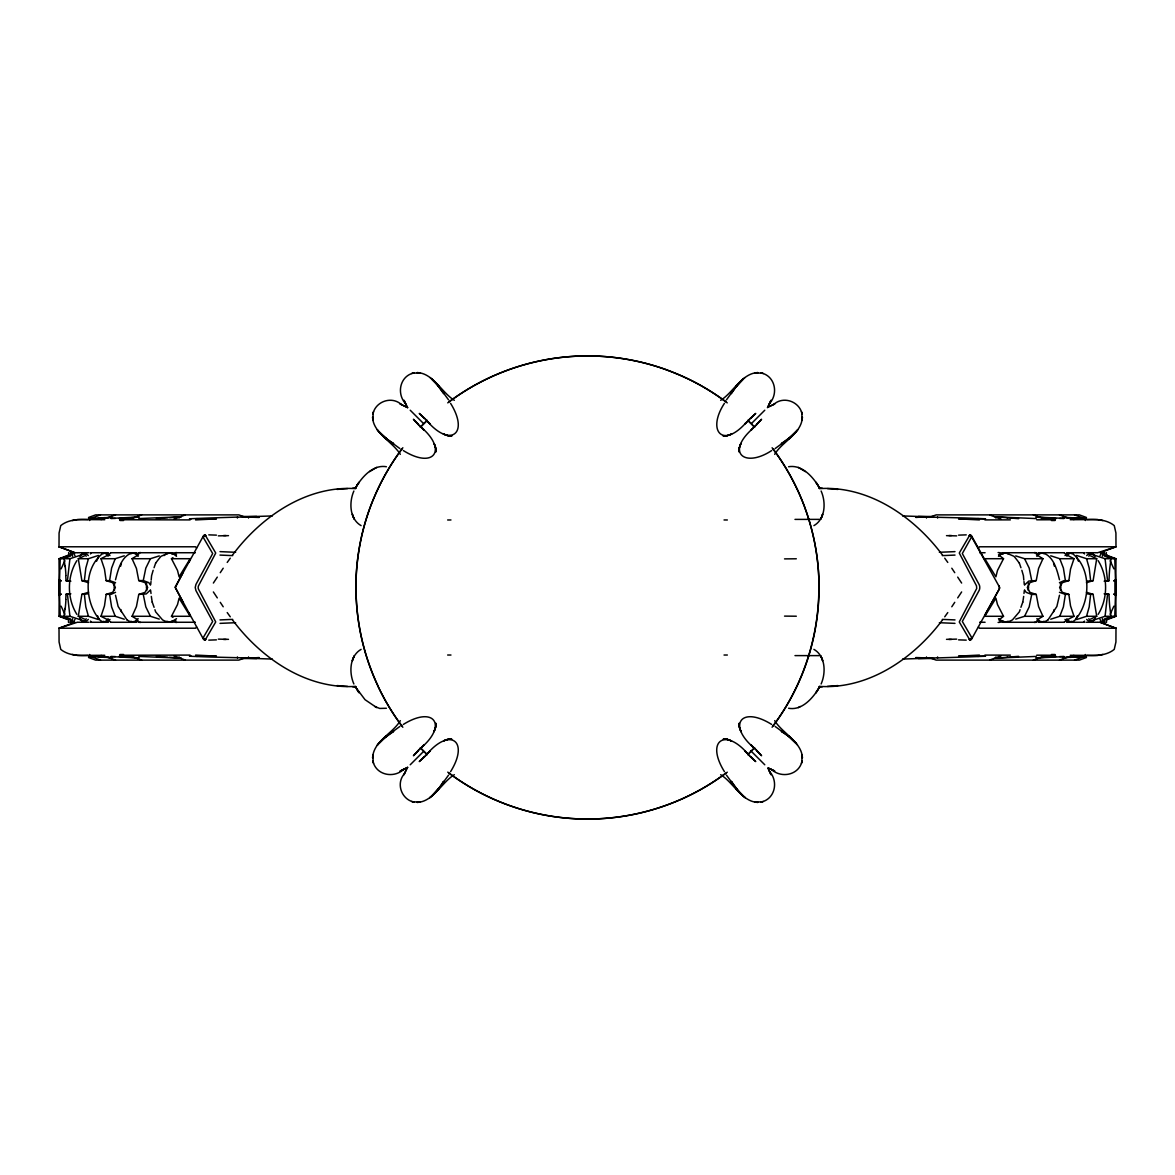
<?xml version="1.0" encoding="UTF-8"?>
<svg xmlns="http://www.w3.org/2000/svg" width="1175" height="1175" viewBox="0 0 1175 1175"><rect width="100%" height="100%" fill="white"/><g stroke="black" fill="none" stroke-linecap="round" stroke-linejoin="round"><path stroke-width="1.5" d="M179.188 656.987L179.188 657.927L174.546 657.927L138.782 656.428M248.571 517.881L248.571 517.088L259.146 517.455M995.812 518.013L995.812 517.073L1000.454 517.073L1036.218 518.572M1114.928 595.24L1114.928 579.774M1116.25 595.328L1116.25 579.672M174.546 517.999L174.546 517.073L179.188 517.073L179.188 518.013M915.854 657.545L926.429 657.912L926.429 657.119M995.812 656.987L995.812 657.927L1000.454 657.927L1000.454 657.001M66.241 619.005L59.014 616.288L59.176 594.256L60.924 594.139M1106.542 555.173L1115.986 558.712L1115.824 580.744L1114.076 580.861M237.409 518.043L237.423 517.088L248.571 517.088M926.429 657.912L937.577 657.912L937.591 656.957M61.203 580.861L59.484 580.744L60.233 558.712L68.752 555.643M1113.797 594.139L1115.516 594.256L1114.767 616.288L1106.248 619.357M248.351 517.587L248.38 516.736L272.35 515.942M902.65 659.058L926.62 658.264L926.649 657.413M65.785 599.265L65.991 594.3L69.501 593.801M1105.499 581.199L1109.009 580.7L1109.215 575.735A35.647 4.773 -89.7 0 1 1109.699 568.803L1110.992 558.712L1104.382 555.995M248.351 657.413L248.38 658.264L259.146 657.545M915.854 517.455L926.62 516.736L926.649 517.587M146.64 583.035L146.434 587.5A26.746 23.897 74 0 1 146.728 590.482M65.785 575.735L65.991 580.7L67.43 580.7L69.927 558.712L85.54 553.557M1104.382 619.005L1110.992 616.288L1109.699 606.197A35.647 4.773 89.7 0 1 1109.215 599.265L1109.009 594.3L1107.57 594.3L1105.073 616.288L1089.46 621.443M88.566 592.273L81.883 594.344L78.284 616.288L84.438 619.107M1086.434 582.727L1093.117 580.656L1096.716 558.712L1090.562 555.893M68.282 555.922L68.385 554.732M84.438 555.893L78.284 558.712L81.883 580.656L84.365 580.656L85.804 568.098L88.448 558.712L98.406 555.452M1090.562 619.107L1096.716 616.288L1093.117 594.344L1090.635 594.344L1089.196 606.902L1086.552 616.288L1076.594 619.548M1106.703 619.078L1106.424 622.353M1023.675 596.386L1022.808 602.085M106.426 555.893L101.006 558.712L104.472 569.082L106.132 580.612L112.653 582.683L115.4 587.5L112.653 592.317L106.132 594.388L104.472 605.918L101.006 616.288L106.426 619.107M1068.574 619.107L1073.994 616.288L1070.528 605.918L1068.868 594.388L1062.347 592.317L1059.586 587.5L1062.347 582.683L1068.868 580.612L1070.528 569.082L1073.994 558.712L1068.574 555.893M65.11 608.327L64.008 616.288L70.617 619.005M106.132 580.612L109.613 580.612L111.596 568.098L115.223 558.712L124.271 555.804M1068.868 594.388L1065.387 594.388L1063.404 606.902L1059.777 616.288L1050.729 619.196M1023.983 593.463L1024.35 590.482M136.976 555.658L132.07 558.712L136.432 568.421L138.768 580.567L143.262 580.567L145.817 568.098L150.429 558.712L159.271 555.907M1038.024 619.342L1042.93 616.288L1038.568 606.579L1036.233 594.433L1031.723 594.433L1029.183 606.902L1024.571 616.288L1015.729 619.093M138.768 580.567L145.039 582.638L147.712 587.5L145.039 592.362L138.768 594.433L136.432 606.579L132.07 616.288L136.976 619.342M1036.233 594.433L1029.961 592.362L1027.288 587.5L1029.961 582.638L1036.233 580.567L1038.568 568.421L1042.93 558.712L1038.024 555.658M101.197 519.614L101.432 518.351L107.366 517.734M1067.634 657.266L1073.568 656.649L1073.803 655.386M1095.291 617.316L1094.395 619.871A26.746 1.102 -51.3 0 1 1092.133 621.928A26.672 7.579 -49.4 0 1 1089.445 619.871L1088.843 618.696M401.233 404.391C391.51 395.74 375.501 401.483 372.916 413.967L373.18 412.763L372.872 420.356L372.622 416.963C372.842 432.797 392.612 441.756 400.308 454.343M771.358 769.434C781.478 778.731 799.118 775.059 802.084 761.033L801.82 762.237L802.128 754.644L802.378 758.037C802.04 742.145 782.315 733.244 774.692 720.657M72.615 618.696L72.351 619.871A26.687 5.258 50.5 0 1 71.014 621.942A26.746 1.337 51.3 0 0 70.089 619.857M1102.385 556.304L1102.664 555.129A26.746 5.273 50.5 0 1 1104.001 553.072L1104.911 555.129M115.517 579.774C117.882 570.477 121.187 556.407 131.776 553.072M1059.483 595.24L1056.868 606.476L1048.027 619.871M120.643 566.203L121.407 563.148M89.608 520.496L90.196 518.234L94.088 517.867M1080.912 657.133L1084.804 656.766L1085.392 654.504M373.165 412.807L373.547 411.691M801.453 763.309L801.835 762.193M154.057 567.731L155.643 563.148M153.161 570.257L151.575 575.75A26.746 3.173 -82.8 0 1 151.178 580.068M353.881 491.018C348.96 502.122 349.401 518.983 361.092 525.622M821.119 683.982C826.04 672.878 825.599 656.017 813.908 649.378M406.653 768.347L403.994 774.766L407.652 767.348L400.234 771.006L407.652 767.348M767.789 407.211L771.006 400.234L768.171 406.315M1066.915 618.696L1069.353 621.413L1071.747 621.942A26.746 3.393 -51 0 0 1075.243 619.901L1077.504 615.685M361.092 649.378C349.401 656.017 348.96 672.893 353.881 683.982M354.351 655.753L353.014 658.749L354.189 656.105M813.908 525.622C825.57 518.968 826.054 502.122 821.119 491.018M820.811 518.895L821.986 516.251L820.649 519.247M61.115 568.832L64.889 560.666M1110.111 614.349L1113.885 606.168M769.434 403.642C778.731 393.522 775.059 375.882 761.033 372.916L762.237 373.18L754.644 372.872L758.037 372.622C742.203 372.842 733.244 392.612 720.657 400.308M80.003 556.304L82.867 553.072A26.746 7.593 -49.4 0 1 85.555 555.129L86.157 556.304M86.157 618.696L85.555 619.871A26.672 7.579 49.4 0 1 82.867 621.942A26.746 1.102 51.3 0 1 80.546 619.798L79.709 617.316M1088.843 556.304L1089.445 555.129A26.746 7.593 49.4 0 1 1092.133 553.072L1094.997 556.304M404.391 773.767C395.74 783.49 401.483 799.499 413.967 802.084L412.763 801.82L420.356 802.128L416.963 802.378C432.797 802.158 441.756 782.388 454.343 774.692M450.554 771.696C469.765 740.896 449.819 727.193 427.171 753.924M724.446 403.304C706.792 430.168 722.067 449.232 745.684 423.103M189.028 562.032L203.627 535.506L205.008 534.742L215.73 553.043L198.516 585.811A2.453 1.263 90 0 0 198.516 589.189L215.73 621.957L205.008 640.258L203.627 639.494L189.028 612.968M189.704 560.666L175.104 587.162L189.704 614.334M182.727 573.224L175.31 587.5L182.727 601.776M985.296 614.334L999.249 589.218L999.249 585.782M76.86 560.666C66.931 576.323 66.931 598.677 76.86 614.349M1098.14 614.349C1108.069 598.677 1108.069 576.323 1098.14 560.666M190.321 558.507L179.099 576.793L177.513 570.433L171.477 558.712L172.96 557.64M984.679 616.493L995.901 598.207L997.487 604.567L1003.523 616.288L999.411 619.577M205.008 640.258L202.952 638.128L212.69 621.457L195.931 590.555L195.226 587.5L195.931 584.445L212.69 553.543L202.952 536.872L205.008 534.742M969.992 640.258L971.373 639.494L999.896 587.838L971.637 536.872L962.31 553.543L979.069 584.445A4.465 2.6 -90 0 1 979.069 590.555L962.31 621.457L972.048 638.128L969.992 640.258L959.27 621.957L976.733 588.44L976.484 585.811L959.27 553.043L969.992 534.742L971.373 535.506L985.296 560.666M70.089 555.129L70.999 553.072A26.746 5.273 -50.5 0 1 72.336 555.129L72.615 556.304M1076.168 618.696C1090.782 600.733 1091.428 567.393 1071.747 553.072A26.746 9.694 48 0 0 1067.825 555.129L1066.929 556.304M108.071 556.304L107.175 555.129A26.746 9.694 -48 0 0 103.253 553.072C83.175 567.775 84.248 601.923 99.728 619.871A26.746 3.393 51 0 0 103.253 621.942L105.647 621.413L108.085 618.696M441.976 784.092L443.636 781.375L438.334 789.159L448.571 775.103M731.364 393.625L736.666 385.841L726.429 399.897M356.627 486.068C362.84 476.081 373.488 464.419 386.399 466.739M818.373 688.932C812.16 698.905 801.526 710.684 788.601 708.261M68.576 622.353L68.297 619.078M213.365 583.05L217.302 577.116M220.254 572.68L223.206 568.23M951.794 606.77L954.746 602.32M957.698 597.884L961.635 591.95M150.473 589.982L146.199 593.933L138.768 594.433M1024.527 585.018L1028.801 581.067L1036.233 580.567M172.96 617.36L171.477 616.288L177.513 604.567L179.099 598.207L190.321 616.493M999.411 555.423L1003.523 558.712L997.487 570.433L995.901 576.793L984.679 558.507M227.216 562.428L230.271 558.184M232.312 555.349C260.703 517 306.132 485.451 355.614 488.624M942.688 619.651C914.297 658 868.868 689.549 819.386 686.376M944.729 616.816L947.784 612.572M730.762 393.508L732.627 391.011L731.511 392.479M736.681 385.797L739.207 382.888L734.801 388.293L743.511 378.732L736.328 385.914L742.306 379.731L736.901 385.312M444.238 781.493L442.373 783.989L443.489 782.521M435.793 792.112L440.199 786.707L432.694 795.269L438.099 789.688M196.548 626.951L195.593 628.214L59.014 628.214L59.073 642.005L60.748 649.378C68.267 655.577 78.784 655.782 88.11 655.474M978.452 548.049L979.407 546.786L1114.546 546.786M734.962 388.073L736.96 385.459M440.038 786.927L431.915 795.989L436.351 791.553L434.368 793.58M400.308 720.657C392.626 733.685 373.224 741.249 372.622 758.037L372.872 754.644L373.18 762.237L372.916 761.033C375.882 775.059 393.522 778.731 403.642 769.434M379.319 742.732L377.278 745.2L385.914 736.328L379.731 742.306L385.312 736.901M414.878 754.218L418.77 749.944M756.23 425.056L760.034 420.856L758.683 422.324M416.508 752.47L419.886 748.71M755.114 426.29L758.492 422.53M421.076 747.829C447.807 725.181 434.104 705.235 403.304 724.446M774.692 454.343C782.374 441.315 801.761 433.737 802.378 416.963L802.128 420.356L801.82 412.763L802.084 413.967C799.514 401.542 783.461 395.637 773.767 404.391M751.897 429.316C725.768 452.933 744.832 468.208 771.696 450.554M420.107 748.857L423.896 744.847M754.893 426.143L751.104 430.153L753.924 427.171M390.908 733.024L393.625 731.364L382.888 739.207L385.797 736.681L378.732 743.511L383.814 738.297L379.731 742.306M791.186 436.703L795.269 432.694L789.203 438.319L797.722 429.8L789.086 438.672L794.212 433.751L789.688 438.099M417.962 751.016L413.409 755.731L418.462 750.531M757.038 423.984L761.591 419.269L756.538 424.469M791.832 436.087L796.268 431.489M88.331 619.387L85.628 621.942A25.615 7.285 -46.3 0 1 83.645 621.296M740.632 381.42L738.532 383.564L743.085 379.011L738.913 383.168M742.306 379.731L738.297 383.814L744.832 377.586M432.694 795.269L436.703 791.186L429.8 797.722L432.268 795.681M383.168 738.913L379.011 743.085L383.447 738.649L381.42 740.632M410.222 764.778L423.47 751.53M751.53 423.47L764.778 410.222M1086.669 555.613L1089.372 553.072A25.615 7.285 -46.4 0 1 1091.369 553.704M791.436 436.468L793.58 434.368M750.531 418.462L755.731 413.409L751.016 417.962M424.469 756.538L419.269 761.591L423.984 757.038M138.18 618.696L134.802 621.413L131.776 621.942M1036.82 556.304L1038.024 555.129A26.746 11.779 45.9 0 1 1043.224 553.072M794.77 433.193L790.246 437.57L794.212 433.751M431.489 796.268L436.087 791.832M747.829 421.076L744.847 423.896L748.857 420.107M426.143 754.893L430.153 751.104M754.218 414.878L749.944 418.77M422.324 758.683L420.782 760.122L425.056 756.23M748.71 419.886L752.47 416.508M422.53 758.492L426.29 755.114M792.112 435.793L781.375 443.636L784.092 441.976M388.073 734.962L385.312 737.092L399.897 726.429M786.927 440.038L789.688 437.908L775.103 448.571M176.529 618.696L172.211 621.413L168.598 621.942A26.746 8.152 49 0 1 162.532 619.871L155.643 611.852A26.746 1.028 69.3 0 0 154.924 609.707M998.471 556.304L999.969 555.129A26.746 13.792 43.3 0 1 1006.402 553.058L1013.981 556.304A26.746 2.952 57.8 0 1 1019.371 563.192M392.479 731.511L391.011 732.627L393.508 730.762M782.521 443.489L783.989 442.373L781.493 444.238M369.611 471.616L376.749 467.356M798.251 707.644L800.204 706.483M115.561 592.317L111.17 594.271L106.132 594.388M1059.439 582.683L1063.83 580.729L1068.868 580.612M203.363 536.872L205.948 535.462M969.052 639.538L971.637 638.128M767.363 407.652L774.766 403.994L768.347 406.653M70.617 555.995L64.008 558.712L65.11 566.673M60.366 558.712L67.548 555.893M1107.452 619.107L1114.634 616.288M454.343 400.308C441.756 392.612 432.797 372.827 416.963 372.622L420.356 372.872L412.763 373.18L413.967 372.916C399.941 375.897 396.269 393.522 405.566 403.642M763.309 801.453L761.033 802.084C775.059 799.118 778.731 781.478 769.434 771.358M60.924 580.861L59.176 580.744L59.014 558.712L66.241 555.995M74.936 622.265L59.014 628.214L77.344 622.265M1086.89 519.526C1096.216 519.218 1106.733 519.423 1114.253 525.622L1115.927 532.995L1115.986 546.786L1097.656 552.735M1114.076 594.139L1115.824 594.256L1115.986 616.288L1106.542 619.827M107.322 517.925L115.502 514.885M173.841 519.232L185.503 514.885L238.848 514.885L245.531 517.367M245.531 657.633L238.848 660.115L185.503 660.115L173.841 655.768M929.469 517.367L936.152 514.885L989.497 514.885L1001.159 519.232M1100.064 552.735L1115.986 546.786L1115.178 546.786M1001.159 655.768L989.497 660.115L936.152 660.115L929.469 657.633M1059.497 660.115L1067.678 657.075M92.854 517.705L100.463 514.885M132.276 518.351L141.646 514.885M1033.354 660.115L1042.724 656.649M1074.552 660.115L1082.146 657.295M88.536 517.485L95.63 514.885L184.974 514.885M1086.464 657.515L1079.37 660.115L990.026 660.115M411.676 373.518L412.807 373.165M88.11 519.526C78.784 519.218 68.267 519.423 60.748 525.622L59.073 532.995L59.014 546.786L74.936 552.735L77.344 552.735M1086.89 655.474C1096.216 655.782 1106.733 655.577 1114.253 649.378L1115.927 642.005L1115.986 628.214L1100.064 622.265L1097.656 622.265M762.237 801.82L754.644 802.128L758.037 802.378C742.203 802.158 733.244 782.388 720.657 774.692M87.684 593.845L81.883 594.344M1087.316 581.155L1093.117 580.656M70.853 593.801L65.991 594.3M1104.148 581.199L1109.009 580.7M123.669 518.498L125.255 518.219M1051.214 656.531L1045.074 657.266M72.248 520.584L77.462 519.57L104.795 519.702M1102.914 654.416L1097.538 655.43L1070.205 655.298M788.601 466.739C802.569 464.389 813.57 477.579 819.856 488.477L815.964 482.235L818.373 486.068M386.399 708.261L379.687 708.437L374.796 706.483M819.386 488.624C868.868 485.451 914.297 517 942.688 555.349M355.614 686.376C306.132 689.549 260.703 658 232.312 619.651M218.33 535.873L228.493 535.653M956.67 639.127L946.507 639.347M168.01 517.734L156.378 518.66M1006.99 657.266L1018.622 656.34M92.854 517.837L88.566 518.19L90.196 518.234M1082.146 657.163L1086.434 656.81L1084.804 656.766M337.063 489.417L347.536 488.594M352.764 488.183L356.26 487.904M818.74 687.096L822.236 686.817M827.464 686.406L837.937 685.583M94.984 518.293L105.574 517.587M59.176 594.256L61.203 594.139M1113.797 580.861L1115.824 580.744M946.507 535.653L956.67 535.873M228.493 639.347L218.33 639.127M1069.426 657.413L1080.016 656.707L1073.568 656.649M138.782 518.572L174.546 517.073M1036.218 656.428L1000.454 657.927M939.368 552.294L954.981 551.633M942.35 555.613L955.011 555.085M232.65 619.387L219.989 619.915M235.632 622.706L220.019 623.367M196.901 518.469L189.454 518.777L191.363 518.777M978.099 656.531L985.546 656.223L958.565 656.135L979.421 655.077M138.136 517.044L110.802 518.41L115.326 518.439M1036.864 657.956L1064.197 656.59L1059.674 656.561M958.565 535.139L966.232 534.86M216.435 639.861L208.768 640.14M237.423 517.088L210.516 517.955A48.557 0.778 -2 0 0 197.062 518.469M937.577 657.912L964.484 657.045A48.542 0.778 -2 0 0 977.997 656.531M1080.912 517.867L1086.434 518.19L1082.146 517.837M94.088 657.133L88.566 656.81L92.854 657.163M948.915 535.536L951.427 535.521M223.573 639.479L226.085 639.464M97.995 656.678L107.366 657.266M1059.674 518.439L1064.197 518.41L1036.864 517.044M1067.634 517.734L1080.016 518.293L1069.426 517.587M115.326 656.561L110.802 656.59L138.136 657.956M59.822 546.786L59.014 546.786L60.748 546.786M978.452 626.951L979.407 628.214L1115.986 628.214L1114.253 628.214M1018.622 518.66L1006.99 517.734M1055.091 519.747L1036.732 519.805M1070.205 519.702L1097.582 519.57L1102.914 520.584M1115.809 628.214L1100.035 622.265M104.795 655.298L77.462 655.43L72.248 654.416M119.909 655.253L190.115 655.092M156.378 656.34L168.01 657.266M191.363 656.223L189.454 656.223L196.901 656.531M199.207 656.193L216.435 656.135L195.579 655.077M979.421 519.923L958.565 518.865L985.546 518.777L978.099 518.469M984.885 519.908L1010.368 519.864M985.531 558.712L1003.523 558.712M189.469 616.288L171.477 616.288M990.026 514.885L1079.37 514.885L1086.464 517.485M902.65 515.942L926.62 516.736M241.815 516.471L256.679 516.471M918.321 516.471L933.185 516.471M915.883 516.75L964.484 517.955A48.542 0.778 2 0 1 977.997 518.469M60.454 546.786L195.593 546.786L196.548 548.049M1115.809 546.786L1114.253 546.786M78.02 552.735L88.668 552.735M90.167 552.735L108.453 552.735M110.7 552.735L136.285 552.735M139.311 552.735L172.314 552.735M176.088 552.735L195.344 552.735M979.656 552.735L985.076 552.735M1002.686 552.735L1035.689 552.735M1038.715 552.735L1064.3 552.735M1066.547 552.735L1084.833 552.735M1086.332 552.735L1096.98 552.735M115.223 558.712L101.006 558.712M171.477 558.712L189.469 558.712M1050.729 555.804L1059.777 558.712L1073.994 558.712M59.014 558.712L62.907 558.712M64.008 558.712L69.927 558.712M78.284 558.712L88.448 558.712M132.07 558.712L150.429 558.712M1015.729 555.907L1024.571 558.712L1042.93 558.712M1076.594 555.452L1086.552 558.712L1096.716 558.712M1089.46 553.557L1105.073 558.712L1110.992 558.712M1112.093 558.712L1115.986 558.712M59.014 616.288L62.907 616.288M64.008 616.288L69.927 616.288L85.54 621.443M78.284 616.288L88.448 616.288L98.406 619.548M101.006 616.288L115.223 616.288L124.271 619.196M132.07 616.288L150.429 616.288L159.271 619.093M1003.523 616.288L985.531 616.288M1024.571 616.288L1042.93 616.288M1059.777 616.288L1073.994 616.288M1086.552 616.288L1096.716 616.288M1105.073 616.288L1110.992 616.288M1112.093 616.288L1115.986 616.288M78.02 622.265L88.668 622.265M90.167 622.265L108.453 622.265M110.7 622.265L136.285 622.265M139.311 622.265L172.314 622.265M195.344 622.265L176.088 622.265M979.656 622.265L985.076 622.265M1002.686 622.265L1035.689 622.265M1038.715 622.265L1064.3 622.265M1066.547 622.265L1084.833 622.265M1086.332 622.265L1096.98 622.265M59.191 628.214L60.748 628.214M197.062 656.531A48.557 0.778 2 0 0 210.531 657.031L259.117 658.25M241.815 658.529L256.679 658.529M918.321 658.529L933.185 658.529M272.35 659.058L248.38 658.264M184.974 660.115L95.63 660.115L88.536 657.515M259.117 516.75L248.38 516.736M190.115 519.908L119.909 519.747M195.579 519.923L216.435 518.865L199.207 518.807M984.885 655.092L1010.368 655.136M915.883 658.25L926.62 658.264M1055.091 655.253L1036.732 655.195M97.995 518.322L101.432 518.351M223.573 535.521L226.085 535.536M948.915 639.464L951.427 639.479M208.768 534.86L216.435 535.139M966.232 640.14L958.565 639.861M220.019 551.633L235.632 552.294M219.989 555.085L232.65 555.613M955.011 619.915L942.35 619.387M954.981 623.367L939.368 622.706M105.574 657.413L94.984 656.707M1109.009 594.3L1105.499 593.801M65.991 580.7L69.501 581.199M1107.57 594.3L1104.148 593.801M1093.117 594.344L1086.434 592.273M81.883 580.656L88.566 582.727M67.43 580.7L70.853 581.199M1090.635 594.344L1087.316 593.845M84.365 580.656L87.684 581.155M1065.387 594.388L1059.439 592.317M109.613 580.612L115.561 582.683M818.74 487.904L822.236 488.183M827.464 488.594L837.937 489.417M337.063 685.583L347.536 686.406M352.764 686.817L356.26 687.096M1031.723 594.433L1026.201 592.362L1024.527 589.982M143.262 580.567L148.799 582.638L150.473 585.018M1045.074 517.734L1051.331 518.498M123.786 656.531L125.255 656.781M1043.224 621.942L1040.198 621.413L1036.82 618.696M1043.224 553.072C1053.813 556.407 1057.118 570.477 1059.483 579.774M762.193 373.165L763.309 373.547M411.691 801.453L412.807 801.835M1106.248 555.643L1114.767 558.712L1115.516 580.744M68.752 619.357L60.233 616.288L59.484 594.256M1033.354 514.885L1042.724 518.351M132.276 656.649L141.646 660.115M1074.552 514.885L1082.146 517.705M1059.497 514.885L1067.678 517.925M74.965 552.735L59.044 546.786M107.322 657.075L115.502 660.115M92.854 657.295L100.463 660.115M1107.452 555.893L1114.634 558.712M60.366 616.288L67.548 619.107M767.833 767.833L774.766 771.006L768.685 768.171M677.387 374.105L674.832 373.033A171.858 126.871 11.2 0 0 587.5 355.952A179.349 138.342 -11.2 0 0 508.525 369.846A193.097 160.975 -22.5 0 0 489.446 377.733A179.393 138.43 -33.8 0 0 447.734 402.863M407.652 407.652L400.234 403.994L407.652 407.652L403.994 400.234L406.858 406.858M969.052 535.462L971.637 536.872M203.363 638.128L205.948 639.538M403.304 450.554C434.104 469.765 447.807 449.819 421.076 427.171M771.696 724.446C740.896 705.235 727.193 725.181 753.924 747.829M798.251 467.356L805.389 471.616M376.749 707.644L365.028 699.683L355.144 686.523L359.036 692.765L356.627 688.932M390.908 441.976L393.625 443.636L385.841 438.334L399.897 448.571M784.092 733.024L781.375 731.364L789.159 736.666L775.103 726.429M781.493 730.762L783.989 732.627L782.521 731.511M786.927 734.962L796.268 743.511L789.086 736.328L793.58 740.632M381.42 434.368L383.564 436.468L379.011 431.915C401.674 452.772 373.312 426.936 385.914 438.672L379.731 432.694L385.312 438.099M393.508 444.238L391.011 442.373L392.479 443.489M388.073 440.038L382.888 435.793M998.471 618.696L1002.789 621.413L1006.402 621.942A26.746 8.152 -49 0 0 1012.468 619.871L1019.357 611.852A26.746 1.028 -69.3 0 1 1020.076 609.707M176.529 556.304L175.031 555.129A26.746 13.792 -43.3 0 0 168.598 553.058L161.019 556.304A26.746 2.952 -57.8 0 0 155.629 563.192M742.732 795.681L745.2 797.722L736.328 789.086L742.306 795.269L736.901 789.688M430.168 377.586L438.672 385.914L432.694 379.731L438.099 385.312M385.797 438.319L378.732 431.489M420.782 414.878L425.056 418.77M422.53 416.508L426.29 419.886M748.71 755.114L755.731 761.591L750.531 756.538M749.944 756.23L752.47 758.492M427.171 421.076C449.819 447.807 469.765 434.104 450.554 403.304M747.829 753.924C725.181 727.193 705.235 740.896 724.446 771.696M751.104 757.243L754.218 760.122M426.143 420.107L430.153 423.896M744.847 751.104L748.857 754.893M740.632 793.58L736.681 789.203L743.085 795.989L738.297 791.186L742.306 795.269M443.636 393.625L435.793 382.888L438.319 385.797L431.489 378.732L436.703 383.814L432.694 379.731M789.688 736.901L797.414 744.832M738.913 791.832L743.511 796.268M423.984 417.962L419.269 413.409L424.469 418.462M138.18 556.304L136.976 555.129A26.746 11.779 -45.9 0 0 131.776 553.072M126.973 619.871L118.132 606.476L115.517 595.24M379.731 432.694L383.814 436.703L377.278 429.8L379.319 432.268M795.681 742.732L791.832 738.913M436.087 383.168L431.915 379.011L436.351 383.447L434.368 381.42M410.222 410.222L423.47 423.47M750.884 750.884L764.778 764.778M88.331 555.613L85.628 553.072A25.615 7.285 46.4 0 0 83.631 553.704M1086.669 619.387L1089.372 621.942A25.615 7.285 46.3 0 0 1091.355 621.296M756.538 750.531L761.591 755.731L757.038 751.016M418.462 424.469L413.409 419.269L417.962 423.984M969.992 534.742L972.048 536.872M751.104 744.847L754.893 748.857M420.107 426.143L423.896 430.153M416.317 422.324L414.878 420.782L418.77 425.056M760.122 754.218L756.23 749.944M755.114 748.71L758.492 752.47M416.508 422.53L419.886 426.29M739.207 792.112L731.364 781.375L733.024 784.092M440.038 388.073L437.908 385.312L448.571 399.897M734.962 786.927L737.092 789.688L726.429 775.103M443.489 392.479L442.373 391.011L444.238 393.508M731.511 782.521L732.627 783.989L730.762 781.493M944.729 558.184L947.784 562.428M227.216 612.572L230.271 616.816M951.794 568.23L954.746 572.68M957.698 577.116L961.635 583.05M213.365 591.95L217.302 597.884M220.254 602.32L223.206 606.77M1024.571 558.712L1029.183 568.098L1031.723 580.567M150.429 616.288L145.817 606.902L143.262 594.433M1059.777 558.712L1063.404 568.098L1065.387 580.612M115.223 616.288L111.596 606.902L109.613 594.388M97.496 615.685L98.832 618.696M768.171 768.685L771.006 774.766L768.347 768.347M1110.111 560.666L1113.885 568.832M61.115 606.168L64.889 614.349M820.649 655.753L821.986 658.749L820.811 656.105M354.351 519.247L353.014 516.251L354.189 518.895M822.133 659.204L822.632 660.702L821.868 658.47M1021.839 570.257L1023.425 575.75A26.746 3.173 82.8 0 0 1023.822 580.068M1086.552 558.712L1089.196 568.098L1090.635 580.656M1019.357 563.148L1020.943 567.731M88.448 616.288L85.804 606.902L84.365 594.344M801.453 411.691L801.835 412.807M373.165 762.193L373.547 763.309M1084.804 518.234L1085.392 520.496M89.608 654.504L90.196 656.766M1053.593 563.148L1054.357 566.203M1102.385 618.696L1102.649 619.871A26.687 5.258 -50.5 0 0 1103.986 621.942A26.746 1.337 -51.3 0 1 1104.911 619.857M152.192 602.085L151.325 596.386M1105.073 558.712L1107.57 580.7M69.927 616.288L67.43 594.3M1073.568 518.351L1073.803 519.614M101.197 655.386L101.432 656.649M150.65 590.482L151.017 593.463M1106.615 554.732L1106.718 555.922M1028.36 583.035L1028.566 587.5A26.746 23.897 -74 0 0 1028.272 590.482M937.577 517.088L937.591 518.043M237.409 656.957L237.423 657.912M1000.454 517.073L1000.454 517.999M174.546 657.001L174.546 657.927M926.429 517.088L926.429 517.881M248.571 657.119L248.571 657.912M60.072 579.774L60.072 595.24M58.75 579.672L58.75 595.328M447.748 772.137A179.349 138.386 33.7 0 0 489.432 797.282A193.097 160.975 22.5 0 0 508.511 805.154A179.393 138.415 11.2 0 0 587.5 819.034A179.349 138.342 -11.2 0 0 666.475 805.154A193.111 161.048 -22.5 0 0 685.583 797.311A179.393 138.488 -33.8 0 0 727.296 772.181M427.347 754.732A179.349 138.386 33.7 0 1 423.778 751.222A171.858 126.885 56.2 0 1 420.841 748.269M449.07 773.15A171.829 126.871 33.7 0 0 497.598 800.909L500.168 801.967A171.858 126.871 11.2 0 0 587.5 819.034A171.829 126.841 -11.3 0 0 674.832 801.952L677.387 800.895A171.858 126.812 -33.7 0 0 725.871 773.106M426.716 754.159A171.829 126.871 33.7 0 1 423.764 751.236A179.378 138.444 56.2 0 1 420.253 747.682M402.849 727.281A179.378 138.444 56.2 0 1 377.689 685.583M401.835 725.915A171.858 126.885 56.2 0 1 374.091 677.402L373.033 674.832A171.829 126.827 78.8 0 1 355.981 587.5A171.858 126.9 -78.8 0 1 373.018 500.153L374.105 497.613A171.829 126.856 -56.3 0 1 401.85 449.085M377.821 685.524A193.067 160.872 67.5 0 1 369.934 666.445A179.349 138.327 78.8 0 1 356.025 587.515M355.893 587.5A179.378 138.503 -78.8 0 1 369.743 508.467A193.067 161.004 -67.5 0 1 377.704 489.417A179.334 138.4 -56.3 0 1 402.863 447.734M420.268 427.333A179.334 138.4 -56.3 0 1 423.764 423.764A171.858 126.9 -33.8 0 1 426.716 420.826M420.841 426.731A171.829 126.856 -56.3 0 1 423.764 423.764A179.393 138.43 -33.8 0 1 427.347 420.268M449.07 401.835A171.858 126.9 -33.8 0 1 497.598 374.076L500.168 373.033A171.829 126.841 -11.3 0 1 587.5 355.952A179.393 138.43 11.2 0 1 666.504 369.802M666.475 369.875A193.155 160.96 22.5 0 1 685.539 377.777M685.568 377.718A179.349 138.386 33.7 0 1 727.252 402.863M747.653 420.268A179.349 138.386 33.7 0 1 751.222 423.778A171.844 126.885 56.2 0 1 754.159 426.731M677.402 374.061A171.829 126.915 33.7 0 1 725.944 401.806M748.313 420.812A171.829 126.915 33.7 0 1 751.28 423.734A179.393 138.386 56.3 0 1 754.703 427.377M772.107 447.763A179.393 138.386 56.3 0 1 797.252 489.446M773.15 449.085A171.844 126.885 56.2 0 1 800.909 497.598L801.967 500.168A171.814 126.812 78.8 0 1 819.004 587.485A171.858 126.9 -78.8 0 1 801.982 674.847L800.895 677.387A171.829 126.797 -56.2 0 1 773.106 725.886M797.282 489.432A193.097 160.99 67.5 0 1 805.183 508.511M805.139 508.525A179.349 138.327 78.8 0 1 818.99 587.485M818.857 587.529A179.378 138.224 -78.7 0 1 805.007 666.401A193.141 160.916 -67.5 0 1 797.193 685.524A179.349 138.327 -56.2 0 1 772.092 727.222M754.688 747.608A179.349 138.327 -56.2 0 1 751.192 751.178A179.393 138.488 -33.8 0 1 747.697 754.776M754.115 748.225A171.829 126.797 -56.2 0 1 751.192 751.178A171.858 126.812 -33.7 0 1 748.225 754.115M999.161 620.473A25.6 7.182 46.4 0 0 1004.008 621.928A25.615 12.91 40 0 0 1008.047 621.296M998.5 554.85A25.615 7.182 -46.4 0 1 1004.023 553.072A25.6 12.896 -40 0 1 1008.047 553.719M1024.321 584.518A26.746 3.173 82.8 0 1 1023.983 581.537M1020.913 607.313A26.746 1.028 -69.3 0 1 1022.793 602.114M1036.893 620.488A25.6 4.994 47.6 0 0 1040.668 621.928A25.615 11.104 42.8 0 0 1044.032 621.296M1048.056 619.827A26.746 5.772 -50.2 0 1 1043.238 621.928M1036.365 554.82A25.63 5.008 -47.6 0 1 1040.683 553.058A25.615 11.104 -42.8 0 1 1044.046 553.704M1053.593 611.852A26.746 4.024 -69 0 1 1054.107 609.649M1064.991 619.401A25.6 2.791 48.3 0 0 1069.074 621.928A25.615 9.194 44.8 0 0 1071.747 621.296M1060.526 590.482A26.746 22.369 -76.9 0 1 1060.849 587.515A26.672 22.31 76.9 0 1 1060.482 583.035M1065.02 555.584A25.615 2.791 -48.3 0 1 1069.088 553.058A25.6 9.18 -44.8 0 1 1071.747 553.704M1078.474 561.195A26.746 2.409 57.9 0 1 1076.197 556.363M1099.947 619.357A25.6 1.542 48.5 0 1 1101.195 621.942A25.615 5.17 47.5 0 0 1102.429 621.296M1099.976 555.628A25.615 1.542 -48.5 0 0 1101.195 553.072A25.615 5.17 -47.5 0 1 1102.429 553.719M1104.089 619.783A26.056 4.068 48.3 0 1 1103.604 622.353A26.07 2.747 48.6 0 0 1103.942 622.207M1106.424 622.353A27.201 4.068 -51.2 0 1 1105.939 622.236M1104.103 555.217A26.07 4.068 -48.3 0 0 1103.604 552.647A26.056 2.747 -48.6 0 1 1103.736 554.101M1106.571 554.688A27.201 2.629 51.5 0 1 1106.439 552.661M175.839 620.473A25.6 7.182 -46.4 0 1 170.992 621.928A25.615 12.91 -40 0 1 166.953 621.296M176.5 554.85A25.615 7.182 46.4 0 0 170.977 553.072A25.6 12.896 40 0 0 166.953 553.719M164.045 555.613A25.6 12.896 40 0 1 165.352 554.512M151.017 581.537A26.746 3.173 -82.8 0 1 150.679 584.518M152.207 602.114A26.746 1.028 69.3 0 1 154.087 607.313M138.107 620.488A25.6 4.994 -47.6 0 1 134.332 621.928A25.615 11.104 -42.8 0 1 130.968 621.296M131.762 621.928A26.746 5.772 50.2 0 1 126.944 619.827M138.635 554.82A25.63 5.008 47.6 0 0 134.317 553.058A25.615 11.104 42.8 0 0 130.954 553.704M120.893 609.649A26.746 4.024 69 0 1 121.407 611.852M110.009 619.401A25.6 2.791 -48.3 0 1 105.926 621.928A25.615 9.194 -44.8 0 1 103.253 621.296M114.474 590.482A26.746 22.369 76.9 0 0 114.151 587.515A26.672 22.31 -76.9 0 0 114.518 583.035M109.98 555.584A25.615 2.791 48.3 0 0 105.912 553.058A25.6 9.18 44.8 0 0 103.253 553.704M98.803 556.363A26.746 2.409 -57.9 0 1 96.526 561.195M75.053 619.357A25.6 1.542 -48.5 0 0 73.805 621.942A25.615 5.17 -47.5 0 1 72.571 621.296M75.024 555.628A25.615 1.542 48.5 0 1 73.805 553.072A25.615 5.17 47.5 0 0 72.571 553.719M70.911 619.783A26.056 4.068 -48.3 0 0 71.396 622.353A26.07 2.747 -48.6 0 1 71.058 622.207M69.061 622.236A27.201 4.068 51.2 0 1 68.576 622.353M70.897 555.217A26.07 4.068 48.3 0 1 71.396 552.647A26.056 2.747 48.6 0 0 71.264 554.101M68.561 552.661A27.201 2.629 -51.5 0 1 68.429 554.688M727.354 655.018A678.607 1.337 -0.2 0 1 724.035 655.033M794.99 655.606A619.974 0.778 0 0 1 819.783 655.621M1051.463 654.475A592.317 3.305 -0.4 0 1 1055.062 654.519M1044.56 657.266A39.73 1.733 -1.1 0 1 1035.865 657.809M1053.123 656.502A674.2 1.469 -0.1 0 1 1045.882 656.561M1007.43 657.28A49.482 2.115 -0.3 0 1 1000.615 657.736M999.484 657.706A49.805 1.939 -0.5 0 1 995.225 657.912M1041.74 656.34A624.718 1.204 0 0 1 1056.134 656.428M1068.046 657.28A34.795 1.674 -1.5 0 1 1063.537 657.618M1068.868 657.383A33.341 1.116 -2.5 0 1 1063.096 657.692M796.312 616.214A622.074 5.846 0.8 0 1 784.533 616.111M998.118 552.573A34.927 18.55 -90 0 1 1003.23 553.924M1003.23 621.076A34.927 18.55 -90 0 1 998.118 622.427M1034.338 552.573A34.927 14.908 90 0 1 1038.436 553.91M1038.436 621.09A34.927 14.908 90 0 1 1034.338 622.427M1083.835 553.161A34.927 7.358 90 0 1 1084.525 553.939M1084.525 621.105A34.927 7.358 90 0 1 1083.849 621.854M1064.447 553.161A34.927 11.06 90 0 1 1066.503 555.041M1066.503 619.989A34.927 11.06 90 0 1 1064.447 621.854M93.633 656.076A604.523 1.851 0.1 0 1 94.279 656.032M450.965 655.033A678.607 1.337 0.2 0 1 447.646 655.018M119.938 654.519A592.317 3.305 0.4 0 1 123.537 654.475M139.135 657.809A39.715 1.733 1.1 0 1 130.44 657.266M128.971 657.28A40.655 1.895 0.9 0 1 124.653 656.781M128.442 656.561A674.009 1.469 0.1 0 1 121.245 656.502M180.994 657.853A49.629 1.939 0.5 0 1 169.538 657.251M118.954 656.428A624.894 1.204 0 0 1 133.377 656.34M111.463 657.603A34.795 1.674 1.5 0 1 106.954 657.28M111.889 657.692A33.341 1.116 2.5 0 1 106.117 657.383M126.915 656.752A632.312 1.013 0 0 1 133.069 656.722M176.882 622.427A34.927 18.55 -90 0 1 171.77 621.076M171.77 553.924A34.927 18.55 -90 0 1 176.882 552.573M140.662 622.427A34.927 14.878 -90 0 1 136.564 621.09M136.564 553.91A34.927 14.878 -90 0 1 140.662 552.573M110.553 621.854A34.927 11.074 -90 0 1 108.497 619.989M108.497 555.011A34.927 11.074 -90 0 1 110.553 553.146M91.151 621.854A34.927 7.373 -90 0 1 90.475 621.09M90.475 553.91A34.927 7.373 -90 0 1 91.151 553.146M65.918 599.602A35.514 4.788 -89.8 0 1 65.183 608.826M724.035 519.967A678.607 1.337 0.2 0 1 727.354 519.982M819.783 519.379A619.974 0.778 0 0 1 794.99 519.394M1055.062 520.481A592.317 3.305 0.4 0 1 1051.463 520.525M1035.865 517.191A39.73 1.733 1.1 0 1 1044.56 517.734M1045.882 518.439A674.2 1.469 0.1 0 1 1053.123 518.498M1000.615 517.264A49.482 2.115 0.3 0 1 1007.43 517.72M995.225 517.088A49.805 1.939 0.5 0 1 999.484 517.294M1056.134 518.572A624.718 1.204 0 0 1 1041.74 518.66M1063.537 517.382A34.795 1.674 1.5 0 1 1068.046 517.72M1063.096 517.308A33.341 1.116 2.5 0 1 1068.868 517.617M784.533 558.889A622.074 5.846 -0.8 0 1 796.312 558.786M94.279 518.968A604.523 1.851 -0.1 0 1 93.633 518.924M447.646 519.982A678.607 1.337 -0.2 0 1 450.965 519.967M123.537 520.525A592.317 3.305 -0.4 0 1 119.938 520.481M130.44 517.734A39.715 1.733 -1.1 0 1 139.135 517.191M124.653 518.219A40.655 1.895 -0.9 0 1 128.971 517.72M121.245 518.498A674.009 1.469 -0.1 0 1 128.442 518.439M169.538 517.749A49.629 1.939 -0.5 0 1 180.994 517.147M133.377 518.66A624.894 1.204 0 0 1 118.954 518.572M106.954 517.72A34.795 1.674 -1.5 0 1 111.463 517.397M106.117 517.617A33.341 1.116 -2.5 0 1 111.889 517.308M133.069 518.278A632.312 1.013 0 0 1 126.915 518.248M65.183 566.174A35.514 4.788 89.8 0 1 65.918 575.398M436.087 449.584L435.837 451.802L436.087 449.584M739.002 724.505L738.913 725.416L739.163 723.198L739.002 724.505M436.013 726.282L434.089 731.526L436.013 726.282M739.207 447.91L738.987 448.718L740.911 443.474L739.207 447.91M352.867 659.204L352.368 660.702L353.132 658.47L352.867 659.204M822.397 515.002L821.868 516.53L822.632 514.298L822.397 515.002M357.362 484.849L355.144 488.477L359.036 482.235L357.362 484.849M819.856 686.523L815.964 692.765L819.856 686.523M731.526 434.089L726.282 436.013L731.526 434.089M443.988 740.676L448.718 738.987L443.988 740.676M451.802 435.837L449.584 436.087L451.802 435.837M724.505 739.002L723.198 739.163L725.416 738.913L724.505 739.002M725.416 436.087L723.198 435.837L725.416 436.087M450.495 739.002L449.584 738.913L451.802 739.163L450.495 739.002M448.718 436.013L443.474 434.089L448.718 436.013M727.09 739.207L726.282 738.987L731.526 740.911L727.09 739.207M740.911 731.526L738.987 726.282L740.911 731.526M434.324 443.988L436.013 448.718L434.324 443.988M352.867 515.796L353.132 516.53L352.368 514.298L352.867 515.796M739.163 451.802L738.913 449.584L739.163 451.802M435.998 724.505L435.837 723.198L436.087 725.416L435.998 724.505"/></g></svg>
